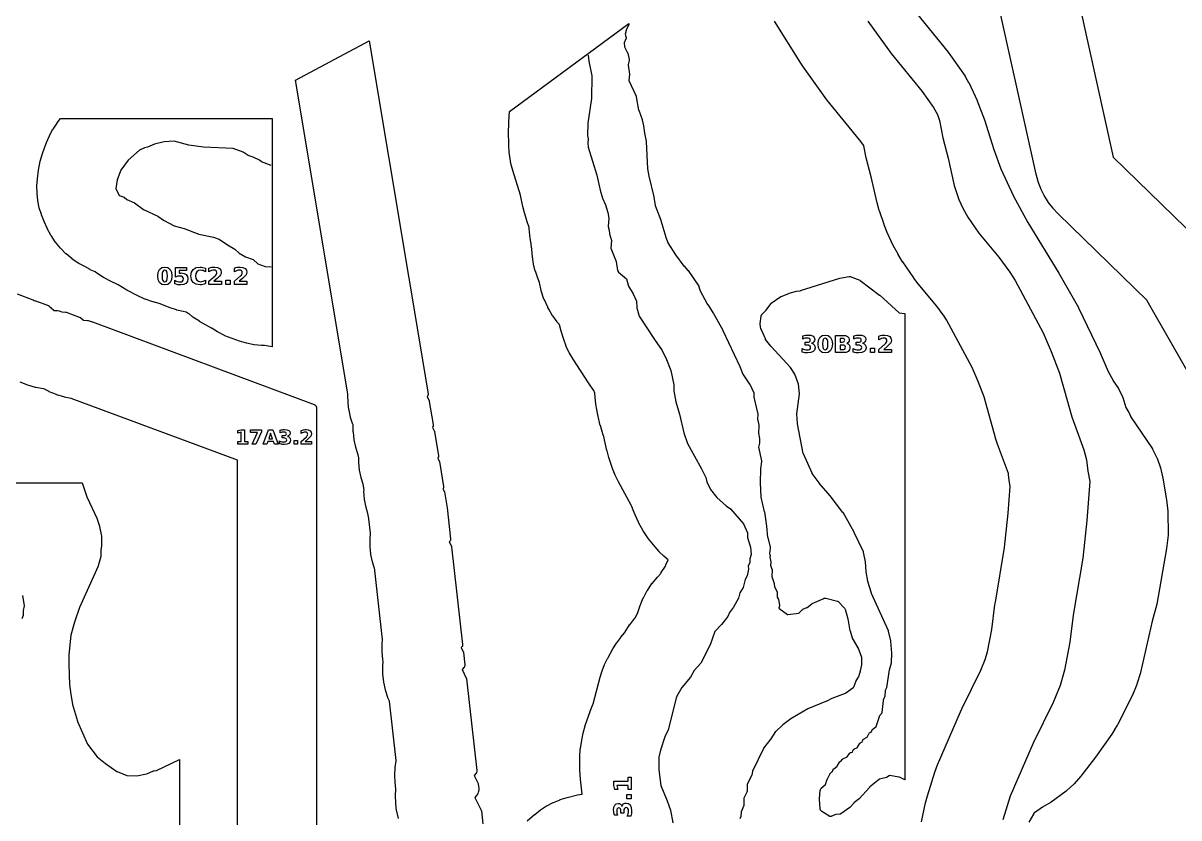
# Model space of a CAD drawing. Header units: millimetres. Extents: x 0 to 841, y 0 to 594.
# Drawn here: x 338.6 to 631.1, y 212.8 to 413.9 of the extents above; entities that cross this region are included whole.
import ezdxf

# ---------------------------------------------------------------- set-up
doc = ezdxf.new("R2010")
doc.units = ezdxf.units.MM
doc.layers.add('CUT', color=1, linetype='Continuous')
doc.layers.add('ENGRAVE', color=5, linetype='Continuous')

msp = doc.modelspace()

# ---------------------------------------------------------------- linework, layer by layer
at = {"layer": 'CUT'}
for points in [[(595.6, 465.06), (614.46, 380), (614.46, 379.99), (614.47, 379.98), (639, 356.06)], [(662.04, 275.51), (623.08, 343.64), (623.08, 343.65), (623.07, 343.66), (600.51, 365.66), (600.49, 365.68), (599.2, 367.07), (599.17, 367.11), (598.02, 368.6), (598, 368.64), (597, 370.24), (596.98, 370.28), (596.14, 371.97), (596.12, 372.01), (595.45, 373.77), (595.44, 373.82), (594.94, 375.65), (594.93, 375.67), (576.83, 457.35)], [(562.78, 418.74), (572.66, 406.58), (572.68, 406.56), (576.97, 400.46), (577, 400.42), (577.88, 398.9), (577.9, 398.86), (580.05, 394.29), (580.06, 394.26), (581.88, 389.44), (581.89, 389.41), (584.26, 381.89), (584.26, 381.88), (586, 377.01), (586.01, 376.99), (589.25, 370.09), (589.25, 370.08), (592.83, 363.41), (592.84, 363.4), (600.73, 350.65), (600.74, 350.64), (605.67, 341.91), (605.69, 341.88), (611.18, 330.46), (611.18, 330.44), (613.2, 325.72), (613.21, 325.7), (614.42, 323.43), (614.44, 323.41), (615.79, 321.41), (615.83, 321.35), (616.86, 319.24), (616.87, 319.2), (616.89, 319.17), (617.67, 316.65), (617.68, 316.64), (617.69, 316.62), (618.45, 315.34), (618.47, 315.31), (618.49, 315.27), (618.84, 314.4), (618.84, 314.39), (618.85, 314.38), (624.38, 306.16), (624.42, 306.11), (625.52, 303.9), (625.55, 303.84), (626.43, 301.36), (626.45, 301.31), (627.03, 298.73), (627.04, 298.7), (627.94, 293.28), (627.95, 293.25), (628.25, 290.37), (628.25, 290.33), (628.34, 284.38), (628.34, 284.32), (627.92, 280.95), (627.92, 280.92), (625.47, 266.86), (625.46, 266.82), (624.33, 262.55), (624.33, 262.55), (621.4, 249.55), (621.38, 249.51), (620.44, 246.58), (620.43, 246.55), (619.33, 243.85), (619.32, 243.81), (615.52, 236.29), (615.5, 236.26), (614.1, 233.96), (614.08, 233.94), (610.01, 228.13), (610, 228.11), (606.28, 223.34), (606.26, 223.32), (604.58, 221.41), (604.55, 221.37), (602.64, 219.6), (602.59, 219.57), (598.79, 216.76), (598.74, 216.73), (596.59, 215.5), (596.58, 215.48), (594.52, 214.08), (594.5, 214.07), (594.5, 214.06), (594.27, 213.76), (594.25, 213.73), (593.13, 211.68)], [(466.17, 212.01), (468.06, 213.63), (468.07, 213.65), (469.52, 214.78), (469.55, 214.81), (471.09, 215.8), (471.13, 215.82), (472.75, 216.66), (472.79, 216.68), (474.48, 217.36), (474.52, 217.38), (476.28, 217.9), (476.3, 217.91), (478.9, 218.56), (478.93, 218.56), (480.08, 218.79), (480.09, 218.79), (480.09, 218.81), (479.65, 222.55), (479.65, 222.58), (479.51, 224.86), (479.51, 224.89), (479.51, 228.1), (479.51, 228.13), (479.62, 230.26), (479.63, 230.31), (479.97, 232.42), (479.97, 232.44), (480.35, 234.17), (480.36, 234.2), (480.97, 236.36), (480.97, 236.39), (482.12, 239.73), (482.13, 239.75), (482.8, 241.45), (482.81, 241.47), (482.88, 241.64), (482.89, 241.65), (482.89, 241.66), (484.61, 248.34), (484.61, 248.36), (485.11, 249.98), (485.12, 250.02), (485.75, 251.58), (485.76, 251.62), (486.53, 253.13), (486.54, 253.15), (487.87, 255.52), (487.88, 255.54), (488.79, 257.02), (488.82, 257.05), (489.86, 258.45), (489.88, 258.46), (490.9, 259.71), (490.91, 259.72), (490.91, 259.73), (490.96, 259.81), (490.97, 259.83), (492.09, 261.6), (492.12, 261.65), (493.43, 263.29), (493.45, 263.31), (493.49, 263.36), (493.5, 263.37), (493.51, 263.39), (494.08, 264.48), (494.09, 264.51), (494.78, 266.49), (494.79, 266.51), (495.56, 268.43), (495.59, 268.48), (496.56, 270.29), (496.59, 270.34), (497.74, 272.04), (497.78, 272.08), (499.11, 273.67), (499.13, 273.68), (499.96, 274.57), (499.97, 274.57), (499.97, 274.58), (500.07, 274.78), (500.1, 274.83), (501.19, 276.49), (501.2, 276.5), (501.2, 276.51), (501.27, 276.73), (501.29, 276.77), (501.83, 278.03), (501.83, 278.04), (501.82, 278.04), (500.75, 279.01), (500.73, 279.03), (499.61, 280.13), (499.58, 280.16), (498.55, 281.35), (498.53, 281.37), (496.91, 283.4), (496.89, 283.42), (495.52, 285.37), (495.49, 285.42), (494.36, 287.53), (494.34, 287.56), (493.47, 289.45), (493.46, 289.47), (492.81, 291.08), (492.79, 291.12), (492.6, 291.74), (492.6, 291.75), (492.6, 291.76), (492.52, 291.9), (492.52, 291.92), (489.26, 297.82), (489.24, 297.84), (488.44, 299.46), (488.42, 299.5), (487.77, 301.2), (487.76, 301.22), (486.86, 303.94), (486.86, 303.96), (486.37, 305.68), (486.36, 305.7), (485.45, 309.62), (485.44, 309.64), (484.69, 312.03), (484.68, 312.06), (484.03, 314.74), (484.03, 314.78), (483.57, 317.49), (483.57, 317.51), (483.36, 319.19), (483.36, 319.23), (483.32, 320.13), (483.32, 320.14), (483.32, 320.15), (483.3, 320.25), (483.3, 320.26), (483.29, 320.27), (483.05, 320.91), (483.04, 320.92), (483.04, 320.93), (483.03, 320.94), (482.18, 322.12), (482.18, 322.13), (481.66, 322.88), (481.65, 322.89), (477.78, 328.82), (477.77, 328.84), (476.85, 330.41), (476.83, 330.45), (476.06, 332.08), (476.05, 332.13), (475.43, 333.83), (475.42, 333.86), (474.79, 335.91), (474.78, 335.93), (474.35, 337.58), (474.35, 337.58), (474.34, 337.6), (474.3, 337.66), (474.3, 337.68), (474.29, 337.69), (473.8, 338.22), (473.77, 338.26), (472.63, 339.81), (472.61, 339.85), (471.62, 341.51), (471.61, 341.53), (471.39, 341.96), (471.37, 341.98), (470.44, 344.02), (470.42, 344.07), (469.73, 346.18), (469.72, 346.24), (469.31, 348.22), (469.31, 348.23), (469.31, 348.25), (468.86, 349.33), (468.85, 349.36), (468.24, 351.08), (468.22, 351.12), (467.77, 352.89), (467.77, 352.93), (467.48, 354.73), (467.48, 354.78), (467.36, 356.59), (467.36, 356.64), (467.37, 356.84), (467.37, 356.85), (467.37, 356.86), (467.3, 357.14), (467.29, 357.2), (467.2, 357.99), (467.2, 358.02), (467.1, 358.43), (467.09, 358.47), (466.82, 360.16), (466.82, 360.21), (466.7, 361.91), (466.7, 361.96), (466.71, 362.18), (466.71, 362.19), (466.7, 362.2), (466.07, 363.89), (466.06, 363.92), (465.47, 365.9), (465.47, 365.92), (465.07, 367.47), (465.06, 367.49), (464.46, 370.33), (464.46, 370.35), (462.53, 376.57), (462.52, 376.6), (462.07, 378.34), (462.06, 378.39), (461.77, 380.17), (461.77, 380.19), (461.65, 381.16), (461.65, 381.18), (461.52, 383.01), (461.52, 383.06), (461.53, 383.51), (461.53, 383.52), (461.53, 383.53), (461.51, 383.7), (461.51, 383.75), (461.43, 385.79), (461.43, 385.82), (461.49, 388.88), (461.49, 388.92), (461.71, 391.51), (491.93, 413.76), (491.93, 413.67), (491.93, 413.67), (491.93, 413.62), (491.92, 413.56), (491.91, 413.51), (491.89, 413.47), (491.87, 413.42), (491.29, 412.4), (491.28, 412.39), (491.28, 412.38), (490.99, 411.11), (490.98, 411.1), (490.99, 411.08), (491.18, 410.19), (491.19, 410.13), (491.19, 410.08), (491.19, 410.03), (491.18, 409.98), (491.17, 409.93), (491.15, 409.88), (490.73, 408.93), (490.73, 408.92), (490.73, 408.91), (490.82, 407.91), (490.83, 407.9), (490.83, 407.88), (491.59, 406.38), (491.61, 406.34), (491.62, 406.3), (491.63, 406.26), (491.98, 404.7), (491.99, 404.65), (491.99, 404.6), (491.99, 404.55), (491.99, 404.5), (491.76, 403.32), (491.76, 403.3), (491.76, 403.29), (492.04, 400.98), (492.04, 400.92), (492.04, 400.87), (491.88, 399.35), (491.88, 399.34), (491.89, 399.33), (493.72, 395.39), (493.74, 395.35), (493.75, 395.31), (493.76, 395.27), (494.38, 391.88), (494.38, 391.87), (494.39, 391.86), (495.25, 389.49), (495.27, 389.43), (495.62, 387.94), (495.63, 387.88), (495.83, 386.04), (495.83, 386.02), (496.27, 383.99), (496.27, 383.95), (496.28, 383.91), (496.6, 377.03), (496.61, 377), (496.95, 375.15), (496.96, 375.14), (498.21, 369.9), (498.22, 369.86), (498.57, 367.76), (498.58, 367.75), (498.58, 367.74), (500.01, 364.01), (500.03, 363.96), (501.22, 359.69), (501.23, 359.66), (501.78, 358.36), (501.8, 358.33), (503.68, 355.24), (503.69, 355.22), (505.85, 352.37), (505.86, 352.35), (506.84, 351.33), (506.86, 351.3), (506.89, 351.27), (509.57, 347.32), (509.59, 347.27), (509.62, 347.22), (509.63, 347.18), (509.87, 346.36), (509.88, 346.35), (509.88, 346.34), (511.84, 342.66), (511.86, 342.65), (513.26, 340.48), (513.28, 340.45), (515.7, 336.15), (515.72, 336.12), (520.01, 327.02), (520.02, 326.98), (520.75, 325.06), (520.76, 325.05), (520.77, 325.03), (522.46, 322.56), (522.48, 322.52), (522.5, 322.49), (523.51, 320.36), (523.53, 320.31), (523.54, 320.26), (523.55, 320.2), (523.56, 320.15), (523.56, 319.26), (523.56, 319.24), (523.56, 319.23), (524.55, 314.93), (524.56, 314.89), (524.56, 314.84), (524.56, 314.79), (524.56, 314.75), (524.41, 313.78), (524.41, 313.76), (524.41, 313.75), (524.78, 312.16), (524.79, 312.11), (524.79, 312.06), (524.79, 312.02), (524.69, 310.16), (524.69, 310.15), (524.69, 310.13), (524.93, 308.78), (524.94, 308.73), (524.94, 308.69), (524.93, 307.72), (524.92, 307.67), (524.92, 307.62), (524.71, 306.58), (524.71, 306.57), (524.71, 306.55), (525.46, 303.1), (525.47, 303.05), (525.47, 303.01), (525.47, 302.96), (525.47, 302.92), (525.2, 301.12), (525.2, 301.09), (525.13, 297.58), (525.13, 297.57), (525.33, 293.97), (525.33, 293.96), (525.33, 293.95), (526.18, 290.24), (526.19, 290.21), (526.77, 286.63), (526.77, 286.59), (527.02, 283.75), (527.02, 283.74), (527.03, 283.74), (527.64, 281.24), (527.65, 281.19), (527.65, 281.15), (527.65, 281.11), (527.65, 281.06), (527.49, 279.65), (527.49, 279.64), (527.5, 279.63), (527.59, 279.39), (527.61, 279.34), (527.62, 279.29), (527.63, 279.24), (527.63, 279.18), (527.6, 278.76), (527.6, 278.75), (527.6, 278.74), (527.83, 277.59), (527.83, 277.54), (527.83, 277.5), (527.83, 277.45), (527.76, 276.75), (527.76, 276.73), (527.77, 276.72), (528.12, 275.74), (528.14, 275.69), (528.15, 275.64), (528.15, 275.59), (528.15, 275.54), (528.06, 273.86), (528.06, 273.85), (528.06, 273.84), (528.65, 272.09), (528.66, 272.04), (528.67, 272), (528.67, 271.96), (528.72, 271.24), (528.72, 271.23), (528.72, 271.22), (529.32, 270.15), (529.35, 270.11), (529.36, 270.07), (529.38, 270.02), (529.38, 269.98), (529.39, 269.93), (529.44, 268.67), (529.44, 268.66), (529.45, 268.65), (529.69, 268.23), (529.72, 268.19), (529.73, 268.15), (529.75, 268.1), (529.76, 268.06), (529.99, 266.62), (530, 266.57), (530, 266.53), (529.99, 266.48), (529.98, 266.43), (529.86, 265.87), (529.86, 265.86), (529.86, 265.85), (532.08, 264.25), (532.09, 264.25), (532.1, 264.25), (534.9, 264.6), (534.91, 264.61), (534.92, 264.61), (535.8, 265.47), (535.83, 265.49), (535.86, 265.52), (535.9, 265.54), (535.94, 265.56), (536.96, 266.02), (536.97, 266.02), (536.98, 266.03), (538.16, 266.93), (538.2, 266.96), (538.25, 266.99), (541.21, 268.32), (541.26, 268.34), (541.31, 268.36), (541.36, 268.37), (541.41, 268.37), (541.59, 268.37), (541.66, 268.37), (541.72, 268.36), (544.72, 267.61), (544.77, 267.6), (544.81, 267.58), (544.85, 267.56), (544.89, 267.53), (544.93, 267.5), (544.97, 267.47), (546.42, 265.92), (546.45, 265.88), (546.48, 265.84), (546.56, 265.7), (546.58, 265.66), (546.6, 265.62), (546.62, 265.57), (547.28, 263.16), (547.29, 263.12), (547.85, 260.13), (547.86, 260.11), (548.42, 258.3), (548.42, 258.29), (548.43, 258.27), (549.87, 255.81), (549.89, 255.77), (549.9, 255.73), (550.75, 253.42), (550.76, 253.38), (550.77, 253.33), (550.78, 253.29), (550.78, 253.24), (550.76, 251.56), (550.76, 251.51), (550.75, 251.46), (550.4, 249.94), (550.4, 249.91), (549.99, 248.48), (549.97, 248.44), (549.95, 248.4), (549.93, 248.36), (549.35, 247.41), (549.34, 247.4), (549.34, 247.38), (548.85, 245.99), (548.83, 245.94), (548.81, 245.9), (548.78, 245.86), (548.69, 245.74), (548.66, 245.7), (548.63, 245.67), (548.59, 245.63), (546.78, 244.32), (546.75, 244.3), (546.71, 244.27), (546.67, 244.26), (543.25, 242.97), (543.22, 242.96), (542, 242.29), (541.95, 242.27), (537.23, 240.39), (537.22, 240.39), (537.21, 240.38), (532.9, 237.81), (532.88, 237.8), (530.89, 236.33), (530.86, 236.31), (529.06, 234.62), (529.05, 234.61), (529.04, 234.6), (527.85, 232.77), (527.82, 232.74), (525.96, 230.37), (525.95, 230.36), (525.95, 230.34), (523.22, 224.57), (523.22, 224.56), (523.22, 224.55), (522.98, 223.58), (522.96, 223.53), (522.94, 223.49), (521.87, 221.18), (521.86, 221.17), (521.86, 221.16), (521.81, 219.5), (521.8, 219.45), (521.79, 219.4), (521.78, 219.35), (521.76, 219.3), (521.02, 217.74), (521.02, 217.73), (521.02, 217.71), (521, 216.11), (520.99, 216.05), (520.98, 216), (520.97, 215.94), (520.35, 214.26), (520.34, 214.25), (520.34, 214.24), (520.23, 213.1), (520.22, 213.06), (520.21, 213.01), (520.19, 212.96), (520.17, 212.92), (519.97, 212.53)], [(565.92, 211.76), (566.97, 216.56), (566.98, 216.58), (567.44, 218.31), (567.44, 218.33), (569.33, 224.3), (569.34, 224.32), (570.03, 226.2), (570.04, 226.22), (575.8, 239.58), (575.81, 239.59), (576.23, 240.5), (576.24, 240.52), (581, 250.16), (581, 250.18), (582.08, 252.81), (582.09, 252.83), (582.65, 254.77), (582.65, 254.79), (583.72, 260.4), (583.72, 260.42), (584.54, 266.64), (584.54, 266.65), (584.65, 267.38), (584.65, 267.39), (586.98, 281.19), (586.98, 281.2), (587.9, 289.88), (587.9, 289.89), (588.42, 296.59), (588.42, 296.61), (588.42, 296.62), (588.16, 298.21), (588.16, 298.23), (587.99, 299.69), (587.99, 299.73), (587.94, 299.9), (587.93, 299.92), (585.21, 307.31), (585.2, 307.33), (584.7, 308.89), (584.69, 308.91), (581.9, 319.02), (581.89, 319.04), (580.29, 323.21), (580.29, 323.22), (578.75, 326.73), (578.74, 326.75), (572.27, 338.82), (572.26, 338.83), (571.72, 339.71), (571.71, 339.73), (569.82, 342.28), (569.81, 342.29), (565.12, 347.92), (565.1, 347.94), (564, 349.39), (563.99, 349.41), (561.19, 353.47), (561.17, 353.5), (560.03, 355.38), (560.02, 355.4), (558.82, 357.63), (558.82, 357.65), (558.3, 358.68), (558.29, 358.69), (557.28, 360.89), (557.27, 360.91), (556.49, 362.87), (556.48, 362.9), (555.29, 366.43), (555.28, 366.45), (554.72, 368.43), (554.72, 368.45), (553.25, 374.97), (553.25, 374.98), (551.98, 379.79), (551.97, 379.81), (551.68, 381.1), (551.68, 381.12), (551.34, 382.87), (551.34, 382.88), (551.33, 382.89), (550.28, 384.34), (550.27, 384.35), (542.77, 393.53), (542.77, 393.54), (542.03, 394.51), (542.02, 394.52), (536.13, 402.71), (536.12, 402.72), (535.42, 403.77), (535.41, 403.78), (528.78, 414.36)], [(433.57, 212.62), (433.15, 214.49), (433.14, 214.54), (432.91, 216.44), (432.9, 216.49), (432.85, 218.41), (432.85, 218.46), (432.97, 220.06), (432.97, 220.08), (432.97, 220.09), (432.75, 221.69), (432.75, 221.73), (432.66, 223.57), (432.66, 223.62), (432.76, 225.46), (432.76, 225.51), (433.02, 227.24), (433.02, 227.25), (433.02, 227.26), (431.32, 242.31), (431.31, 242.32), (431.31, 242.33), (430.94, 243.18), (430.92, 243.23), (430.31, 245.12), (430.3, 245.17), (429.88, 247.12), (429.87, 247.17), (429.66, 249.15), (429.66, 249.2), (429.65, 251.19), (429.65, 251.24), (429.76, 252.37), (429.76, 252.39), (429.76, 252.4), (429.68, 252.78), (429.67, 252.83), (429.47, 254.77), (429.46, 254.82), (429.46, 256.77), (429.46, 256.82), (429.56, 257.85), (429.56, 257.87), (429.56, 257.88), (427.5, 276.13), (427.49, 276.14), (427.49, 276.15), (427.05, 277.55), (427.04, 277.6), (426.65, 279.42), (426.64, 279.47), (426.43, 281.33), (426.43, 281.37), (426.4, 283.24), (426.4, 283.29), (426.52, 284.75), (426.52, 284.76), (426.52, 284.78), (426.1, 288.47), (426.1, 288.49), (425.89, 289.76), (425.88, 289.79), (425.42, 291.35), (425.41, 291.4), (425.04, 293.38), (425.03, 293.43), (424.87, 295.43), (424.87, 295.48), (424.88, 295.77), (424.88, 295.78), (424.88, 295.79), (424.64, 297.2), (424.64, 297.23), (424.14, 298.82), (424.13, 298.87), (423.75, 300.75), (423.74, 300.79), (423.54, 302.7), (423.54, 302.74), (423.53, 303.83), (423.53, 303.84), (423.53, 303.85), (423.4, 304.64), (423.4, 304.65), (423.4, 304.65), (423.39, 304.67), (422.81, 306.51), (422.8, 306.56), (422.4, 308.44), (422.39, 308.49), (422.19, 310.39), (422.18, 310.44), (422.17, 311.99), (422.17, 312), (422.17, 312.01), (422.14, 312.19), (422.13, 312.2), (422.13, 312.22), (422.09, 312.3), (422.08, 312.34), (421.5, 314.1), (421.49, 314.15), (421.09, 315.95), (421.08, 316), (420.85, 317.84), (420.85, 317.88), (420.79, 319.73), (420.79, 319.78), (420.81, 320.08), (420.81, 320.1), (420.81, 320.11), (407.56, 399.42), (426.16, 409.44), (441.09, 320.12), (441.09, 320.12), (441.09, 320.07), (441.09, 320.01), (441.08, 319.85), (441.08, 319.8), (441.07, 319.75), (441.05, 319.7), (441.03, 319.65), (441, 319.61), (440.86, 319.39), (440.85, 319.38), (440.86, 319.37), (441.37, 318.31), (441.39, 318.27), (441.4, 318.22), (441.41, 318.17), (442.4, 312.29), (442.4, 312.23), (442.4, 312.17), (442.39, 312), (442.39, 311.95), (442.38, 311.91), (442.36, 311.86), (442.35, 311.82), (442.32, 311.78), (442.22, 311.6), (442.21, 311.59), (442.22, 311.58), (442.65, 310.68), (442.67, 310.64), (442.68, 310.59), (442.69, 310.55), (443.71, 304.43), (443.72, 304.38), (443.72, 304.33), (443.72, 304.21), (443.71, 304.16), (443.7, 304.11), (443.69, 304.06), (443.67, 304.01), (443.58, 303.81), (443.57, 303.8), (443.58, 303.79), (443.92, 303.05), (443.94, 303), (443.95, 302.96), (443.96, 302.92), (445.02, 296.62), (445.02, 296.57), (445.02, 296.53), (445.02, 296.48), (445.01, 296.44), (444.93, 296.02), (444.93, 296.01), (444.93, 295.99), (445.2, 295.4), (445.22, 295.36), (445.23, 295.32), (445.24, 295.28), (445.91, 291.26), (445.92, 291.23), (446.8, 283.37), (446.8, 283.31), (446.8, 283.26), (446.79, 283.21), (446.76, 283.07), (446.75, 283.02), (446.73, 282.98), (446.71, 282.93), (446.68, 282.89), (446.65, 282.85), (446.46, 282.64), (446.45, 282.63), (446.46, 282.62), (446.99, 281.5), (447.01, 281.45), (447.02, 281.39), (447.03, 281.34), (449.82, 256.65), (449.83, 256.6), (449.83, 256.55), (449.82, 256.51), (449.78, 256.3), (449.77, 256.26), (449.76, 256.21), (449.74, 256.17), (449.72, 256.13), (449.7, 256.09), (449.67, 256.06), (449.5, 255.87), (449.5, 255.86), (449.5, 255.85), (450, 254.82), (450.02, 254.77), (450.04, 254.71), (450.05, 254.66), (450.4, 251.52), (450.41, 251.47), (450.4, 251.42), (450.39, 251.36), (450.34, 251.11), (450.33, 251.06), (450.31, 251.01), (450.28, 250.96), (450.26, 250.92), (450.22, 250.88), (449.7, 250.3), (449.69, 250.29), (449.69, 250.28), (450.75, 248.16), (450.77, 248.12), (450.78, 248.07), (450.79, 248.03), (450.8, 247.99), (453.43, 224.73), (453.43, 224.67), (453.43, 224.62), (453.42, 224.56), (453.36, 224.29), (453.35, 224.24), (453.33, 224.19), (453.3, 224.15), (453.27, 224.1), (453.24, 224.06), (452.73, 223.52), (452.73, 223.51), (452.73, 223.5), (453.75, 221.46), (453.78, 221.41), (453.79, 221.35), (453.8, 221.3), (453.93, 220.26), (453.94, 220.21), (453.94, 220.17), (453.93, 220.13), (453.83, 219.38), (453.82, 219.33), (453.81, 219.28), (453.67, 218.9), (453.65, 218.85), (453.62, 218.8), (453.37, 218.4), (453.33, 218.35), (453.29, 218.31), (452.92, 217.94), (452.91, 217.94), (452.92, 217.93), (454.53, 214.71), (454.55, 214.67), (454.56, 214.63), (454.57, 214.59), (454.58, 214.54), (454.94, 211.23)], [(337.12, 345.35), (341.05, 343.89), (341.1, 343.87), (341.15, 343.84), (341.37, 343.7), (341.38, 343.69), (341.39, 343.69), (341.66, 343.65), (341.71, 343.64), (341.76, 343.63), (345.04, 342.4), (345.09, 342.38), (345.13, 342.36), (345.17, 342.33), (345.21, 342.3), (346.36, 341.21), (346.37, 341.2), (346.39, 341.2), (347.25, 341.18), (347.3, 341.18), (347.35, 341.17), (347.79, 341.07), (347.83, 341.06), (347.87, 341.04), (348.38, 340.82), (348.39, 340.82), (348.4, 340.81), (349.35, 340.77), (349.41, 340.77), (349.46, 340.76), (349.51, 340.74), (353.06, 339.41), (353.11, 339.39), (353.15, 339.37), (353.19, 339.34), (353.23, 339.31), (353.87, 338.72), (353.88, 338.71), (353.89, 338.71), (354.92, 338.66), (354.96, 338.66), (355.01, 338.65), (355.05, 338.64), (356.13, 338.27), (356.14, 338.27), (412.31, 317.35), (412.35, 317.33), (412.4, 317.3), (412.52, 317.22), (412.56, 317.19), (412.6, 317.16), (412.64, 317.12), (412.67, 317.08), (412.72, 317.01), (412.75, 316.96), (412.77, 316.92), (412.79, 316.87), (412.8, 316.82), (412.83, 316.68), (412.84, 316.63), (412.84, 316.58), (412.83, 141.99)], [(392.83, 144.86), (392.84, 303.24), (392.84, 303.25), (392.83, 303.26), (350.82, 318.91), (350.81, 318.91), (350.8, 318.91), (349.03, 319.27), (348.98, 319.28), (347.1, 319.85), (347.06, 319.87), (345.25, 320.62), (345.21, 320.65), (344.06, 321.27), (344.04, 321.28), (344.03, 321.28), (343.88, 321.31), (343.84, 321.32), (343.81, 321.32), (343.79, 321.33), (341.84, 321.68), (341.78, 321.69), (339.82, 322.26), (339.78, 322.28), (337.89, 323.05)], [(309.39, 297.57), (353.56, 297.57), (354.77, 294.05), (354.77, 294.05), (354.78, 294.02), (357.34, 288.46), (357.37, 288.4), (357.93, 286.58), (357.95, 286.53), (358.42, 284.06), (358.42, 284.02), (358.42, 283.97), (358.44, 281.63), (358.44, 281.59), (358.43, 281.54), (358.27, 280.64), (358.27, 280.62), (358.27, 280.61), (358.27, 279.05), (358.27, 279.01), (358.26, 278.97), (358.25, 278.93), (357.65, 276.56), (357.64, 276.52), (357.62, 276.48), (352.87, 266.02), (352.86, 266), (351.59, 262.33), (351.59, 262.32), (350.73, 259.03), (350.73, 259.02), (350.73, 259.01), (350.21, 254.04), (350.21, 254.02), (350.16, 251.53), (350.16, 251.52), (350.33, 246.55), (350.33, 246.52), (350.69, 244.02), (350.69, 244.02), (351.11, 241.51), (351.12, 241.48), (352.37, 237.22), (352.38, 237.19), (354.88, 231.45), (354.88, 231.44), (354.89, 231.43), (357.37, 228.25), (357.38, 228.24), (357.39, 228.23), (359.48, 226.53), (359.5, 226.52), (362.37, 224.5), (362.38, 224.49), (362.39, 224.49), (364.87, 223.47), (364.88, 223.47), (364.89, 223.47), (367.37, 223.44), (367.38, 223.44), (367.39, 223.44), (369.86, 223.88), (369.88, 223.88), (369.89, 223.89), (371.64, 224.64), (371.69, 224.66), (371.75, 224.67), (372.38, 224.78), (372.4, 224.78), (372.41, 224.78), (378.2, 227.5), (378.2, 120.57)]]:
    msp.add_lwpolyline(points, dxfattribs=at)
for points in [[(401.17, 332.04), (401.15, 332.05), (399.69, 332.29), (399.67, 332.29), (398.98, 332.32), (398.95, 332.32), (397.09, 332.5), (397.04, 332.51), (395.22, 332.86), (395.17, 332.87), (393.37, 333.39), (393.35, 333.4), (391.52, 334.04), (391.49, 334.04), (389.64, 334.79), (389.59, 334.81), (387.83, 335.74), (387.79, 335.77), (386.47, 336.65), (386.46, 336.65), (386.45, 336.66), (386.34, 336.71), (386.3, 336.72), (384.81, 337.51), (384.79, 337.52), (383.25, 338.42), (383.23, 338.43), (381.56, 339.52), (381.52, 339.55), (380.6, 340.3), (380.59, 340.31), (380.58, 340.31), (380.43, 340.4), (380.41, 340.41), (379.92, 340.72), (379.91, 340.73), (379.9, 340.73), (379.13, 340.88), (379.11, 340.89), (377.49, 341.29), (377.45, 341.3), (375.87, 341.83), (375.85, 341.84), (373.07, 342.91), (373.05, 342.92), (371.49, 343.35), (371.46, 343.36), (369.47, 344.03), (369.42, 344.05), (367.51, 344.93), (367.49, 344.94), (364.86, 346.32), (364.83, 346.34), (362.68, 347.65), (362.66, 347.66), (362.65, 347.67), (362.64, 347.68), (360.73, 348.56), (360.71, 348.57), (358.97, 349.49), (358.92, 349.51), (357.28, 350.6), (357.26, 350.61), (356.84, 350.92), (356.83, 350.93), (356.82, 350.93), (355.62, 351.49), (355.58, 351.51), (354.21, 352.32), (354.2, 352.32), (352.76, 353.08), (352.71, 353.1), (351.07, 354.19), (351.03, 354.22), (349.5, 355.47), (349.46, 355.5), (348.07, 356.9), (348.04, 356.94), (346.79, 358.46), (346.76, 358.51), (345.68, 360.15), (345.65, 360.2), (344.74, 361.95), (344.72, 361.98), (343.94, 363.68), (343.93, 363.7), (343.26, 365.38), (343.24, 365.42), (342.72, 367.15), (342.71, 367.19), (342.35, 368.96), (342.35, 369), (342.16, 370.79), (342.15, 370.84), (342.13, 372.64), (342.13, 372.68), (342.27, 374.49), (342.27, 374.51), (342.54, 376.67), (342.54, 376.7), (342.95, 378.93), (342.97, 378.99), (343.63, 381.16), (343.64, 381.18), (344.56, 383.66), (344.57, 383.68), (345.29, 385.38), (345.31, 385.42), (346.18, 387.04), (346.21, 387.08), (347.24, 388.61), (347.25, 388.63), (348.1, 389.78), (401.68, 389.78), (401.68, 331.98), (401.17, 332.04)], [(560.36, 223.07), (560.35, 223.07), (560.33, 223.07), (557.84, 223.53), (557.83, 223.54), (557.82, 223.53), (557.28, 223.1), (557.24, 223.07), (557.19, 223.05), (557.14, 223.03), (557.09, 223.01), (555.34, 222.58), (555.33, 222.58), (555.32, 222.57), (552.83, 220.51), (552.8, 220.48), (550.19, 217.62), (550.16, 217.59), (550.14, 217.57), (548.85, 216.54), (548.85, 216.53), (548.84, 216.52), (547.86, 215.44), (547.82, 215.4), (547.78, 215.37), (545.51, 213.76), (545.47, 213.74), (545.43, 213.71), (545.38, 213.7), (545.34, 213.68), (545.29, 213.68), (545.25, 213.67), (544.28, 213.61), (544.27, 213.61), (544.25, 213.6), (543.21, 213.17), (543.16, 213.15), (543.1, 213.14), (543.04, 213.13), (542.88, 213.13), (542.82, 213.13), (542.77, 213.13), (542.71, 213.14), (542.66, 213.16), (542.54, 213.21), (542.5, 213.23), (542.46, 213.26), (540.72, 214.4), (540.68, 214.43), (540.65, 214.46), (540.62, 214.49), (540.59, 214.52), (540.42, 214.76), (540.39, 214.8), (540.37, 214.84), (540.35, 214.88), (540.34, 214.93), (540.33, 214.97), (540.32, 215.02), (540.14, 217.5), (540.14, 217.55), (540.14, 217.59), (540.35, 219.79), (540.36, 219.84), (540.37, 219.89), (540.39, 219.94), (540.42, 219.98), (540.49, 220.12), (540.52, 220.17), (540.55, 220.21), (540.59, 220.25), (541.65, 221.21), (541.66, 221.22), (541.66, 221.23), (542.11, 222.56), (542.14, 222.62), (542.76, 223.87), (542.78, 223.9), (542.81, 223.94), (542.83, 223.98), (542.86, 224.01), (543.37, 224.48), (543.38, 224.49), (543.39, 224.51), (543.58, 224.98), (543.6, 225.03), (543.63, 225.07), (543.66, 225.12), (543.7, 225.16), (543.74, 225.19), (544.55, 225.81), (544.56, 225.81), (544.57, 225.82), (545.21, 226.89), (545.24, 226.93), (545.27, 226.97), (545.31, 227), (545.34, 227.03), (545.38, 227.06), (545.64, 227.22), (545.65, 227.22), (545.66, 227.23), (545.91, 227.54), (545.95, 227.58), (545.99, 227.62), (546.03, 227.65), (546.08, 227.68), (547.16, 228.2), (547.17, 228.21), (547.18, 228.22), (547.72, 229.08), (547.75, 229.11), (547.78, 229.15), (547.81, 229.18), (547.85, 229.21), (547.89, 229.23), (547.96, 229.28), (548, 229.3), (548.04, 229.32), (548.08, 229.33), (548.13, 229.34), (548.46, 229.4), (548.47, 229.41), (548.47, 229.42), (548.58, 229.74), (548.59, 229.79), (548.61, 229.83), (548.64, 229.87), (548.7, 229.96), (548.72, 230), (548.76, 230.03), (548.79, 230.07), (548.83, 230.09), (548.87, 230.12), (549.75, 230.61), (549.76, 230.62), (549.76, 230.63), (550.24, 231.53), (550.27, 231.57), (550.29, 231.6), (550.32, 231.64), (550.36, 231.67), (550.39, 231.7), (550.46, 231.75), (550.49, 231.77), (550.53, 231.79), (550.57, 231.81), (550.62, 231.82), (550.95, 231.92), (550.96, 231.92), (550.96, 231.93), (551.04, 232.27), (551.05, 232.32), (551.07, 232.37), (551.1, 232.42), (551.14, 232.49), (551.17, 232.54), (551.21, 232.58), (551.25, 232.61), (551.3, 232.65), (552.16, 233.2), (552.17, 233.21), (552.18, 233.22), (552.7, 234.18), (552.73, 234.22), (552.75, 234.25), (552.78, 234.29), (552.82, 234.32), (552.89, 234.38), (552.93, 234.41), (552.97, 234.43), (553.02, 234.45), (553.06, 234.47), (553.31, 234.55), (553.32, 234.55), (553.33, 234.56), (553.38, 234.8), (553.39, 234.86), (553.41, 234.91), (553.44, 234.96), (553.49, 235.05), (553.52, 235.09), (553.55, 235.12), (553.58, 235.16), (553.62, 235.19), (554.5, 235.86), (554.51, 235.86), (554.52, 235.88), (555.29, 238.41), (555.3, 238.45), (555.32, 238.49), (555.34, 238.53), (555.36, 238.57), (555.97, 239.38), (555.98, 239.39), (555.98, 239.41), (556.33, 242.49), (556.34, 242.54), (556.36, 242.6), (556.72, 243.64), (556.72, 243.65), (556.72, 243.66), (556.83, 244.95), (556.83, 245), (556.84, 245.04), (556.86, 245.08), (556.87, 245.12), (557.15, 245.73), (557.16, 245.74), (557.16, 245.75), (557.82, 250.21), (557.83, 250.27), (558.35, 252.02), (558.35, 252.03), (558.35, 252.04), (558.43, 254.45), (558.43, 254.48), (558.17, 257.52), (558.17, 257.53), (558.16, 257.54), (557.56, 260.05), (557.56, 260.06), (557.56, 260.07), (553.3, 269.59), (553.28, 269.64), (552.35, 272.57), (552.33, 272.64), (551.94, 275.06), (551.93, 275.11), (551.79, 277.54), (551.79, 277.55), (551.78, 277.55), (551.25, 280.03), (551.25, 280.05), (551.24, 280.06), (548.95, 285.02), (548.94, 285.04), (546.09, 290.05), (546.07, 290.08), (542.84, 294.27), (542.83, 294.28), (540.05, 297.5), (540.02, 297.54), (538.32, 299.95), (538.29, 299.99), (538.27, 300.03), (536.06, 304.92), (536.04, 304.97), (536.02, 305.02), (534.55, 312.47), (534.54, 312.53), (534.37, 314.91), (534.36, 314.96), (534.37, 315.02), (535.12, 320.04), (535.12, 320.05), (535.12, 320.06), (534.84, 322.53), (534.84, 322.55), (534.83, 322.56), (533.91, 325.03), (533.9, 325.05), (533.9, 325.06), (532.84, 326.72), (532.83, 326.73), (532.82, 326.74), (527.87, 332.06), (527.84, 332.1), (526.51, 333.87), (526.47, 333.91), (526.45, 333.96), (525.34, 336.41), (525.33, 336.45), (525.31, 336.5), (525.3, 336.54), (525.13, 337.73), (525.13, 337.78), (525.13, 337.82), (525.13, 337.87), (525.37, 339.77), (525.38, 339.83), (525.4, 339.88), (525.42, 339.93), (525.51, 340.1), (525.54, 340.15), (525.57, 340.19), (525.61, 340.24), (526.63, 341.23), (526.64, 341.24), (526.64, 341.25), (527.82, 342.87), (527.85, 342.91), (527.89, 342.95), (527.94, 342.99), (530.37, 344.69), (530.41, 344.72), (530.47, 344.74), (532.39, 345.5), (532.44, 345.52), (534.29, 346.04), (534.36, 346.06), (535.34, 346.18), (535.35, 346.19), (535.36, 346.19), (545.26, 349.33), (545.32, 349.35), (547.62, 349.78), (547.66, 349.79), (547.71, 349.79), (547.76, 349.79), (547.8, 349.78), (547.85, 349.77), (547.89, 349.76), (550.34, 348.82), (550.39, 348.8), (550.43, 348.78), (550.47, 348.75), (555.34, 345.08), (555.37, 345.05), (560.32, 340.6), (560.33, 340.59), (560.34, 340.59), (561.72, 340.41), (561.72, 222.4), (560.36, 223.07)]]:
    msp.add_lwpolyline(points, close=True, dxfattribs=at)
at = {"layer": 'ENGRAVE'}
for points in [[(552.36, 414.39), (558.26, 406.19), (566.14, 396.55), (569.02, 392.55), (569.99, 390.75), (570.48, 389.24), (571.32, 384.89), (572.68, 379.72), (574.23, 372.84), (575.43, 369.29), (576.45, 367.07), (577.66, 364.82), (580.47, 360.73), (585.55, 354.65), (588.31, 350.91), (589.61, 348.78), (596.74, 335.5), (598.8, 330.81), (600.91, 325.29), (603.97, 314.23), (607.04, 305.9), (607.7, 303.4), (608.03, 300.52), (608.58, 297.86), (607.82, 288.06), (606.8, 278.47), (604.37, 264.06), (603.48, 257.25), (602.12, 250.12), (601, 246.24), (599.25, 241.95), (594.17, 231.66), (588.4, 218.29), (586.51, 212.3)], [(481.64, 405.81), (481.8, 404.25), (482.53, 400.58), (482.46, 394.79), (481.49, 388.55), (481.43, 385.46), (481.6, 384.59), (481.52, 383.48), (481.63, 382.5), (483.83, 375.38), (484.63, 371.64), (485.23, 369.63), (486.03, 367.87), (486.54, 365.98), (486.84, 364.55), (486.7, 362.4), (486.95, 361.53), (487, 360.57), (487.51, 358.87), (487.36, 356.94), (488.73, 353.59), (489.06, 351.31), (489.3, 350.87), (491.31, 349.2), (491.79, 347.32), (492.97, 345.39), (493.82, 343.5), (493.89, 341.83), (494.53, 339.76), (498.41, 333.81), (500.37, 331.08), (501.46, 328.75), (502.53, 325.97), (503.3, 322.33), (503.29, 320.81), (503.75, 318.07), (504.75, 314.93), (505.84, 310.25), (506.75, 307.5), (510.29, 301.1), (511.35, 298.9), (511.64, 297.82), (512.52, 295.9), (514.16, 293.86), (516.52, 291.72), (517.65, 290.97), (520.88, 287.15), (521.93, 284.87), (521.96, 283.74), (522.65, 281.25), (522.85, 279.42), (522.55, 278.29), (522.5, 277.27), (522.13, 276.56), (522.17, 275.7), (521.83, 273.99), (521.34, 273.1), (520.8, 271.06), (520.01, 269.73), (519.63, 268.34), (518.36, 266.08), (517.38, 264.76), (516.91, 263.69), (515.34, 261.72), (513.68, 259.96), (512.51, 256.57), (510.11, 251.95), (508.41, 250.04), (507.48, 248.39), (505.32, 245.76), (503.98, 243.36), (501.83, 235.01), (501.04, 233.26), (499.89, 229.89), (499.51, 228.14), (499.51, 224.91), (499.98, 220.94), (501.61, 217.12), (502.44, 214.68), (503.05, 211.55)], [(401.38, 377.85), (398.95, 378.8), (398.41, 379.22), (396.83, 379.96), (395.54, 380.4), (394.31, 381.22), (391.81, 382.17), (384.28, 382.54), (380.55, 383.02), (376.81, 383.99), (374.31, 383.83), (371.83, 383.25), (370.1, 382.51), (369.31, 382.36), (368.08, 381.7), (365.17, 379.22), (363.31, 376.72), (362.39, 374.22), (362.12, 372.03), (362.91, 370.31), (364.2, 369.86), (364.88, 369.22), (366.78, 368.44), (369.12, 366.72), (372.67, 365.07), (374.16, 364.03), (376.81, 362.63), (379.35, 361.93), (383.07, 360.49), (386.76, 359.75), (388.27, 359.23), (390.34, 357.77), (392.19, 356.71), (393.32, 355.7), (394.88, 354.79), (396.81, 354.07), (398.04, 352.94), (399.9, 352.3), (401.38, 352.23)], [(338.5, 269.05), (338.89, 266.45), (338.64, 265.26), (338.63, 263.99), (338.26, 263.14)]]:
    msp.add_lwpolyline(points, dxfattribs=at)
for points in [[(376.28, 349.9), (376.16, 348.94), (375.81, 348.22), (375.24, 347.78), (374.48, 347.63), (373.71, 347.78), (373.14, 348.22), (372.79, 348.94), (372.68, 349.9), (372.79, 350.87), (373.14, 351.58), (373.71, 352.02), (374.48, 352.17), (375.24, 352.02), (375.81, 351.58), (376.16, 350.87), (376.28, 349.9)], [(375.15, 349.91), (375.11, 350.61), (375, 351.06), (374.79, 351.32), (374.48, 351.4), (374.17, 351.32), (373.96, 351.06), (373.84, 350.61), (373.8, 349.91), (373.84, 349.2), (373.96, 348.74), (374.17, 348.48), (374.48, 348.4), (374.79, 348.48), (374.99, 348.74), (375.11, 349.2), (375.15, 349.91)], [(377.2, 352.09), (380, 352.09), (380, 351.26), (378.1, 351.26), (378.1, 350.59), (378.23, 350.62), (378.36, 350.64), (378.49, 350.65), (378.63, 350.66), (379.34, 350.56), (379.87, 350.26), (380.21, 349.78), (380.32, 349.14), (380.2, 348.51), (379.83, 348.03), (379.26, 347.73), (378.49, 347.63), (378.12, 347.65), (377.75, 347.7), (377.39, 347.8), (377.03, 347.92), (377.03, 348.81), (377.37, 348.63), (377.7, 348.5), (378.02, 348.43), (378.31, 348.4), (378.68, 348.45), (378.96, 348.6), (379.13, 348.84), (379.19, 349.14), (379.13, 349.45), (378.96, 349.69), (378.68, 349.84), (378.31, 349.89), (378.06, 349.87), (377.79, 349.83), (377.51, 349.75), (377.2, 349.63), (377.2, 352.09)], [(384.76, 347.96), (384.44, 347.82), (384.11, 347.71), (383.77, 347.65), (383.41, 347.63), (382.43, 347.79), (381.68, 348.24), (381.2, 348.96), (381.04, 349.9), (381.2, 350.84), (381.68, 351.56), (382.43, 352.02), (383.41, 352.17), (383.77, 352.15), (384.11, 352.09), (384.44, 351.99), (384.76, 351.85), (384.76, 350.94), (384.45, 351.13), (384.14, 351.25), (383.83, 351.33), (383.5, 351.35), (382.96, 351.26), (382.55, 350.97), (382.29, 350.51), (382.2, 349.9), (382.29, 349.3), (382.55, 348.84), (382.96, 348.55), (383.5, 348.45), (383.83, 348.47), (384.14, 348.55), (384.45, 348.68), (384.76, 348.86), (384.76, 347.96)], [(386.87, 348.55), (388.8, 348.55), (388.8, 347.72), (385.62, 347.72), (385.62, 348.55), (387.21, 349.96), (387.4, 350.15), (387.53, 350.33), (387.61, 350.52), (387.63, 350.72), (387.58, 351), (387.43, 351.21), (387.19, 351.35), (386.88, 351.4), (386.6, 351.37), (386.3, 351.29), (385.97, 351.15), (385.63, 350.95), (385.63, 351.91), (386.01, 352.02), (386.38, 352.1), (386.75, 352.15), (387.11, 352.17), (387.81, 352.08), (388.33, 351.82), (388.66, 351.41), (388.77, 350.86), (388.72, 350.52), (388.58, 350.19), (388.3, 349.83), (387.81, 349.37), (386.87, 348.55)], [(393.32, 348.55), (395.25, 348.55), (395.25, 347.72), (392.07, 347.72), (392.07, 348.55), (393.67, 349.96), (393.85, 350.15), (393.98, 350.33), (394.06, 350.52), (394.09, 350.72), (394.03, 351), (393.88, 351.21), (393.64, 351.35), (393.33, 351.4), (393.05, 351.37), (392.75, 351.29), (392.43, 351.15), (392.08, 350.95), (392.08, 351.91), (392.46, 352.02), (392.83, 352.1), (393.2, 352.15), (393.56, 352.17), (394.26, 352.08), (394.78, 351.82), (395.11, 351.41), (395.22, 350.86), (395.17, 350.52), (395.04, 350.19), (394.75, 349.83), (394.26, 349.37), (393.32, 348.55)], [(389.93, 348.85), (390.98, 348.85), (390.98, 347.72), (389.93, 347.72), (389.93, 348.85)], [(538.12, 332.86), (538.51, 332.71), (538.8, 332.47), (538.97, 332.15), (539.03, 331.75), (538.9, 331.17), (538.53, 330.76), (537.92, 330.5), (537.08, 330.42), (536.74, 330.43), (536.4, 330.47), (536.06, 330.54), (535.73, 330.64), (535.73, 331.51), (536.05, 331.37), (536.36, 331.27), (536.67, 331.21), (536.97, 331.19), (537.37, 331.23), (537.66, 331.34), (537.84, 331.53), (537.9, 331.79), (537.84, 332.05), (537.65, 332.24), (537.35, 332.36), (536.93, 332.39), (536.48, 332.39), (536.48, 333.12), (536.96, 333.12), (537.33, 333.15), (537.59, 333.25), (537.74, 333.42), (537.8, 333.66), (537.75, 333.88), (537.59, 334.05), (537.35, 334.15), (537.02, 334.19), (536.75, 334.17), (536.47, 334.13), (536.19, 334.05), (535.92, 333.94), (535.92, 334.77), (536.25, 334.85), (536.58, 334.91), (536.91, 334.95), (537.23, 334.96), (537.97, 334.89), (538.5, 334.68), (538.82, 334.33), (538.92, 333.84), (538.87, 333.49), (538.72, 333.21), (538.47, 333), (538.12, 332.86)], [(543.39, 332.69), (543.27, 331.72), (542.92, 331.01), (542.36, 330.57), (541.59, 330.42), (540.83, 330.57), (540.26, 331.01), (539.91, 331.72), (539.79, 332.69), (539.91, 333.65), (540.26, 334.37), (540.83, 334.81), (541.59, 334.96), (542.36, 334.81), (542.92, 334.37), (543.27, 333.65), (543.39, 332.69)], [(542.26, 332.7), (542.23, 333.4), (542.11, 333.85), (541.9, 334.1), (541.59, 334.19), (541.28, 334.1), (541.07, 333.85), (540.96, 333.4), (540.92, 332.7), (540.96, 331.99), (541.07, 331.53), (541.28, 331.27), (541.59, 331.19), (541.9, 331.27), (542.11, 331.53), (542.23, 331.99), (542.26, 332.7)], [(547.07, 332.85), (547.39, 332.7), (547.63, 332.46), (547.78, 332.14), (547.83, 331.76), (547.72, 331.21), (547.4, 330.82), (546.86, 330.58), (546.1, 330.5), (544.23, 330.5), (544.23, 334.88), (545.92, 334.88), (546.71, 334.81), (547.24, 334.6), (547.55, 334.25), (547.65, 333.72), (547.61, 333.43), (547.5, 333.18), (547.32, 332.98), (547.07, 332.85)], [(545.98, 333.19), (546.22, 333.21), (546.39, 333.3), (546.49, 333.45), (546.52, 333.65), (546.49, 333.85), (546.39, 333.99), (546.22, 334.08), (545.98, 334.11), (545.36, 334.11), (545.36, 333.19), (545.98, 333.19)], [(551.05, 332.86), (551.44, 332.71), (551.72, 332.47), (551.89, 332.15), (551.95, 331.75), (551.82, 331.17), (551.45, 330.76), (550.84, 330.5), (550, 330.42), (549.66, 330.43), (549.32, 330.47), (548.99, 330.54), (548.65, 330.64), (548.65, 331.51), (548.97, 331.37), (549.28, 331.27), (549.59, 331.21), (549.9, 331.19), (550.29, 331.23), (550.58, 331.34), (550.76, 331.53), (550.82, 331.79), (550.76, 332.05), (550.58, 332.24), (550.27, 332.36), (549.85, 332.39), (549.4, 332.39), (549.4, 333.12), (549.88, 333.12), (550.25, 333.15), (550.51, 333.25), (550.67, 333.42), (550.72, 333.66), (550.67, 333.88), (550.52, 334.05), (550.27, 334.15), (549.95, 334.19), (549.67, 334.17), (549.39, 334.13), (549.12, 334.05), (548.84, 333.94), (548.84, 334.77), (549.17, 334.85), (549.5, 334.91), (549.83, 334.95), (550.15, 334.96), (550.89, 334.89), (551.42, 334.68), (551.74, 334.33), (551.85, 333.84), (551.8, 333.49), (551.64, 333.21), (551.39, 333), (551.05, 332.86)], [(556.43, 331.33), (558.36, 331.33), (558.36, 330.5), (555.18, 330.5), (555.18, 331.33), (556.78, 332.74), (556.96, 332.93), (557.09, 333.12), (557.17, 333.31), (557.2, 333.5), (557.14, 333.78), (556.99, 334), (556.75, 334.14), (556.44, 334.19), (556.16, 334.16), (555.86, 334.07), (555.54, 333.93), (555.19, 333.74), (555.19, 334.7), (555.57, 334.81), (555.95, 334.89), (556.31, 334.94), (556.67, 334.96), (557.37, 334.87), (557.9, 334.61), (558.22, 334.2), (558.33, 333.65), (558.28, 333.3), (558.15, 332.98), (557.86, 332.62), (557.37, 332.15), (556.43, 331.33)], [(546.02, 331.27), (546.32, 331.31), (546.53, 331.42), (546.66, 331.6), (546.7, 331.85), (546.66, 332.1), (546.53, 332.28), (546.32, 332.38), (546.02, 332.42), (545.36, 332.42), (545.36, 331.27), (546.02, 331.27)], [(553.04, 331.64), (554.09, 331.64), (554.09, 330.5), (553.04, 330.5), (553.04, 331.64)], [(392.95, 307.98), (393.78, 307.98), (393.78, 310.34), (392.93, 310.16), (392.93, 310.8), (393.77, 310.98), (394.67, 310.98), (394.67, 307.98), (395.5, 307.98), (395.5, 307.33), (392.95, 307.33), (392.95, 307.98)], [(396.18, 310.98), (398.92, 310.98), (398.92, 310.45), (397.5, 307.33), (396.59, 307.33), (397.93, 310.29), (396.18, 310.29), (396.18, 310.98)], [(401.99, 308), (400.52, 308), (400.29, 307.33), (399.34, 307.33), (400.69, 310.98), (401.82, 310.98), (403.17, 307.33), (402.22, 307.33), (401.99, 308)], [(400.76, 308.67), (401.75, 308.67), (401.26, 310.12), (400.76, 308.67)], [(405.52, 309.3), (405.84, 309.17), (406.08, 308.97), (406.22, 308.7), (406.27, 308.37), (406.17, 307.89), (405.86, 307.54), (405.35, 307.33), (404.65, 307.26), (404.36, 307.27), (404.08, 307.31), (403.8, 307.36), (403.52, 307.44), (403.52, 308.17), (403.79, 308.05), (404.05, 307.97), (404.31, 307.92), (404.56, 307.9), (404.89, 307.93), (405.13, 308.03), (405.28, 308.19), (405.33, 308.4), (405.28, 308.62), (405.13, 308.78), (404.87, 308.88), (404.52, 308.91), (404.15, 308.91), (404.15, 309.51), (404.54, 309.51), (404.85, 309.54), (405.07, 309.62), (405.2, 309.76), (405.25, 309.96), (405.2, 310.15), (405.08, 310.29), (404.87, 310.37), (404.6, 310.4), (404.37, 310.39), (404.14, 310.35), (403.91, 310.29), (403.68, 310.2), (403.68, 310.89), (403.96, 310.96), (404.23, 311), (404.5, 311.03), (404.77, 311.04), (405.39, 310.98), (405.83, 310.81), (406.1, 310.52), (406.18, 310.11), (406.14, 309.82), (406.02, 309.58), (405.81, 309.41), (405.52, 309.3)], [(410.01, 308.02), (411.61, 308.02), (411.61, 307.33), (408.96, 307.33), (408.96, 308.02), (410.29, 309.2), (410.45, 309.36), (410.56, 309.51), (410.62, 309.67), (410.64, 309.83), (410.6, 310.06), (410.47, 310.24), (410.27, 310.36), (410.01, 310.4), (409.78, 310.38), (409.53, 310.31), (409.26, 310.19), (408.97, 310.03), (408.97, 310.83), (409.29, 310.92), (409.6, 310.99), (409.91, 311.03), (410.21, 311.04), (410.79, 310.97), (411.23, 310.75), (411.5, 310.41), (411.59, 309.95), (411.55, 309.66), (411.43, 309.4), (411.2, 309.1), (410.79, 308.71), (410.01, 308.02)], [(407.18, 308.28), (408.06, 308.28), (408.06, 307.33), (407.18, 307.33), (407.18, 308.28)], [(491.72, 219.99), (491.72, 220.98), (488.89, 220.98), (489.1, 219.96), (488.33, 219.96), (488.12, 220.98), (488.12, 222.05), (491.72, 222.05), (491.72, 223.04), (492.5, 223.04), (492.5, 219.99), (491.72, 219.99)], [(490.14, 215.62), (490.3, 216.01), (490.54, 216.3), (490.86, 216.47), (491.26, 216.53), (491.83, 216.4), (492.25, 216.03), (492.5, 215.42), (492.58, 214.58), (492.57, 214.24), (492.53, 213.9), (492.46, 213.56), (492.37, 213.23), (491.5, 213.23), (491.64, 213.55), (491.74, 213.86), (491.8, 214.17), (491.82, 214.47), (491.78, 214.87), (491.66, 215.16), (491.47, 215.34), (491.21, 215.4), (490.95, 215.34), (490.76, 215.15), (490.65, 214.85), (490.61, 214.43), (490.61, 213.98), (489.88, 213.98), (489.88, 214.45), (489.85, 214.83), (489.75, 215.09), (489.58, 215.24), (489.34, 215.3), (489.12, 215.24), (488.95, 215.09), (488.85, 214.85), (488.82, 214.52), (488.83, 214.25), (488.88, 213.97), (488.95, 213.69), (489.06, 213.42), (488.23, 213.42), (488.15, 213.75), (488.09, 214.08), (488.06, 214.4), (488.05, 214.72), (488.12, 215.47), (488.33, 216), (488.68, 216.32), (489.17, 216.42), (489.52, 216.37), (489.8, 216.22), (490, 215.97), (490.14, 215.62)], [(491.36, 217.62), (491.36, 218.67), (492.5, 218.67), (492.5, 217.62), (491.36, 217.62)]]:
    msp.add_lwpolyline(points, close=True, dxfattribs=at)

doc.saveas('drawing.dxf')
